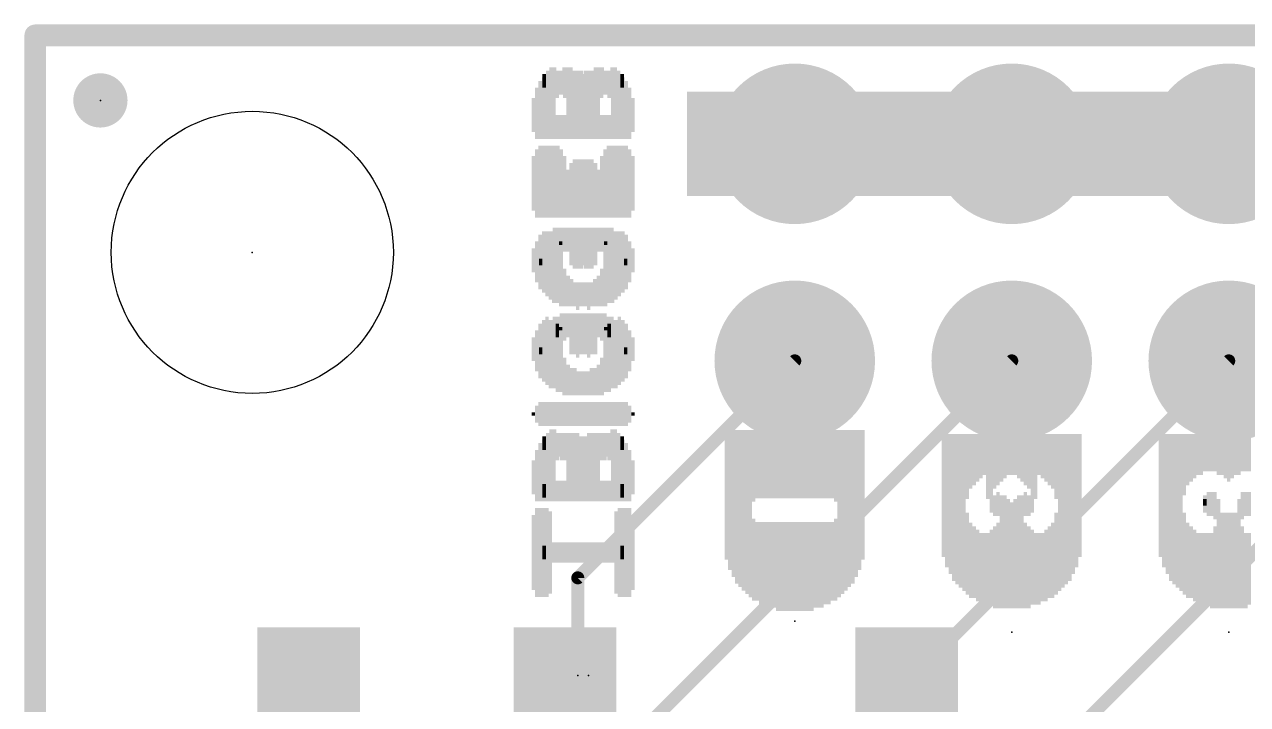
# Model space of a CAD drawing. Extents: x -41 to 66, y -18 to 51.
# Drawn here: x -0.13 to 14.19, y 42.97 to 50.93 of the extents above; entities that cross this region are included whole.
import ezdxf

# ---------------------------------------------------------------- set-up
doc = ezdxf.new("R2010")
doc.units = 0
for name, color, linetype in [('1', 12, 'CONTINUOUS'), ('16', 132, 'CONTINUOUS'), ('17', 110, 'CONTINUOUS'), ('20', 31, 'CONTINUOUS'), ('21', 41, 'CONTINUOUS'), ('22', 40, 'CONTINUOUS'), ('23', 53, 'CONTINUOUS'), ('24', 53, 'CONTINUOUS'), ('51', 53, 'CONTINUOUS')]:
    doc.layers.add(name, color=color, linetype=linetype)

# ---------------------------------------------------------------- blocks, each defined once
blk = doc.blocks.new('RECT')
blk.add_solid([(-0.5, -0.5), (0.5, -0.5), (-0.5, 0.5), (0.5, 0.5)])
blk = doc.blocks.new('ROUNDP')
at = {"const_width": 0.5}
blk.add_lwpolyline([(0, -0.25, 1), (0, 0.25, 1), (0, -0.25)], format="xyb", dxfattribs=at)
blk = doc.blocks.new('PIE')
at = {"const_width": 0.5}
blk.add_lwpolyline([(0, -0.25, 1), (0, 0.25, 1), (0, -0.25)], format="xyb", dxfattribs=at)

msp = doc.modelspace()

# ---------------------------------------------------------------- linework, layer by layer
at = {"layer": '1', "const_width": 0.254}
for points in [[(0, 0), (0, 50.8)], [(0, 50.8), (25.4, 50.8)]]:
    msp.add_lwpolyline(points, dxfattribs=at)
at = {"layer": '1', "const_width": 0.127}
for points in [[(0.0635, 50.8, 1), (-0.0635, 50.8)], [(0, 50.8635, 1), (0, 50.7365)]]:
    msp.add_lwpolyline(points, format="xyb", dxfattribs=at)
at = {"layer": '16'}
for points, const_width in [([(0, 0), (0, 50.8)], 0.254), ([(0, 50.8), (25.4, 50.8)], 0.254), ([(8.89, 46.99), (6.35, 44.45)], 0.1524), ([(11.43, 46.99), (7.239, 42.799)], 0.1524), ([(13.97, 46.99), (7.747, 40.767)], 0.1524), ([(16.51, 46.99), (10.16, 40.64)], 0.1524), ([(6.35, 44.45), (6.35, 26.162)], 0.1524)]:
    msp.add_lwpolyline(points, dxfattribs=dict(at, const_width=const_width))
for points, const_width in [([(0.0635, 50.8, 1), (-0.0635, 50.8)], 0.127), ([(0, 50.8635, 1), (0, 50.7365)], 0.127), ([(8.9169, 46.9631, 1), (8.8631, 47.0169)], 0.0762), ([(11.4569, 46.9631, 1), (11.4031, 47.0169)], 0.0762), ([(13.9969, 46.9631, 1), (13.9431, 47.0169)], 0.0762), ([(6.3881, 44.45, 1), (6.3119, 44.45)], 0.0762), ([(6.3231, 44.4769, 1), (6.3769, 44.4231)], 0.0762)]:
    msp.add_lwpolyline(points, format="xyb", dxfattribs=dict(at, const_width=const_width))
at = {"layer": '20', "const_width": 0.2032}
for points in [[(0, 0), (0, 50.8)], [(0, 50.8), (25.4, 50.8)]]:
    msp.add_lwpolyline(points, dxfattribs=at)
at = {"layer": '20', "const_width": 0.1016}
for points in [[(0.0508, 50.8, 1), (-0.0508, 50.8)], [(0, 50.8508, 1), (0, 50.7492)]]:
    msp.add_lwpolyline(points, format="xyb", dxfattribs=at)
at = {"layer": '20'}
msp.add_circle((2.54, 48.26), 1.651, dxfattribs=at)
at = {"layer": '23'}
for p in [(0.762, 50.038), (2.54, 48.26), (8.89, 43.942), (11.43, 43.815), (13.97, 43.815), (6.35, 43.307)]:
    msp.add_point(p, dxfattribs=at)
at = {"layer": '24'}
for p in [(0.762, 50.038), (8.89, 43.942), (11.43, 43.815), (13.97, 43.815), (6.477, 43.307)]:
    msp.add_point(p, dxfattribs=at)

# ---------------------------------------------------------------- block references
at = {"layer": '1'}
for name, p, xscale, yscale in [('PIE', (0.762, 50.038), 0.635, 0.635), ('RECT', (6.2, 42.62), 1.2, 2.5), ('RECT', (10.2, 42.62), 1.2, 2.5)]:
    msp.add_blockref(name, p, dxfattribs=dict(at, xscale=xscale, yscale=yscale))
at = {"layer": '1', "xscale": 1.2, "yscale": 2.5, "rotation": 180}
msp.add_blockref('RECT', (3.2, 42.62), dxfattribs=at)
at = {"layer": '16', "xscale": 0.635, "yscale": 0.635}
msp.add_blockref('PIE', (0.762, 50.038), dxfattribs=at)
at = {"layer": '17', "rotation": 270}
for p, xscale, yscale in [((8.89, 49.53), 1.8796, 1.8796), ((8.89, 49.53), 1.8796, 1.8796), ((11.43, 49.53), 1.8796, 1.8796), ((11.43, 49.53), 1.8796, 1.8796), ((13.97, 49.53), 1.8796, 1.8796), ((13.97, 49.53), 1.8796, 1.8796), ((8.89, 49.53), 1.524, 1.524), ((8.89, 49.53), 1.524, 1.524), ((11.43, 49.53), 1.524, 1.524), ((11.43, 49.53), 1.524, 1.524), ((13.97, 49.53), 1.524, 1.524), ((13.97, 49.53), 1.524, 1.524), ((8.89, 46.99), 1.8796, 1.8796), ((8.89, 46.99), 1.8796, 1.8796), ((11.43, 46.99), 1.8796, 1.8796), ((11.43, 46.99), 1.8796, 1.8796), ((13.97, 46.99), 1.8796, 1.8796), ((13.97, 46.99), 1.8796, 1.8796), ((8.89, 46.99), 1.524, 1.524), ((8.89, 46.99), 1.524, 1.524), ((11.43, 46.99), 1.524, 1.524), ((11.43, 46.99), 1.524, 1.524), ((13.97, 46.99), 1.524, 1.524), ((13.97, 46.99), 1.524, 1.524)]:
    msp.add_blockref('ROUNDP', p, dxfattribs=dict(at, xscale=xscale, yscale=yscale))
at = {"layer": '21', "yscale": 0.04, "rotation": 90}
for p, xscale in [((6.19, 50.287), 0.28), ((6.23, 50.287), 0.28), ((6.27, 50.287), 0.28), ((6.75, 50.267), 0.32), ((6.79, 50.287), 0.28), ((5.91, 49.927), 0.68), ((5.95, 49.947), 0.72), ((5.99, 49.967), 0.76), ((6.03, 49.967), 0.76), ((6.07, 49.987), 0.8), ((6.11, 50.227), 0.32), ((6.15, 50.247), 0.28), ((6.31, 50.247), 0.28), ((6.35, 49.987), 0.8), ((6.39, 49.987), 0.8), ((6.43, 49.967), 0.76), ((6.47, 49.947), 0.72), ((6.51, 49.947), 0.72), ((6.55, 49.967), 0.76), ((6.59, 49.967), 0.76), ((6.63, 50.207), 0.28), ((6.67, 50.247), 0.28), ((6.71, 50.247), 0.28), ((6.83, 50.267), 0.24), ((6.87, 50.267), 0.16), ((5.87, 49.887), 0.6), ((5.83, 49.867), 0.4), ((6.11, 49.727), 0.28), ((6.15, 49.727), 0.28), ((6.19, 49.727), 0.28), ((6.23, 49.727), 0.28), ((6.27, 49.727), 0.28), ((6.31, 49.727), 0.28), ((6.63, 49.727), 0.28), ((6.67, 49.727), 0.28), ((6.71, 49.727), 0.28), ((6.75, 49.727), 0.28), ((6.79, 49.727), 0.28), ((6.83, 49.707), 0.24), ((6.87, 49.727), 0.2), ((5.87, 49.067), 0.8), ((5.91, 49.087), 0.84), ((5.95, 49.087), 0.84), ((5.99, 49.087), 0.84), ((6.03, 49.087), 0.84), ((6.07, 49.067), 0.8), ((6.67, 49.067), 0.8), ((6.71, 49.087), 0.84), ((6.75, 49.087), 0.84), ((6.79, 49.087), 0.84), ((6.83, 49.087), 0.84), ((6.87, 49.087), 0.76), ((5.83, 49.067), 0.64), ((6.27, 48.987), 0.64), ((6.31, 49.007), 0.68), ((6.35, 49.007), 0.68), ((6.39, 49.007), 0.68), ((6.43, 49.007), 0.68), ((6.47, 48.987), 0.64), ((6.63, 49.027), 0.72), ((6.23, 48.947), 0.56), ((6.11, 48.807), 0.28), ((6.15, 48.807), 0.28), ((6.19, 48.807), 0.28), ((6.51, 48.807), 0.28), ((6.55, 48.807), 0.28), ((6.59, 48.807), 0.28), ((6.31, 48.307), 0.48), ((6.35, 48.307), 0.48), ((6.39, 48.307), 0.48), ((6.43, 48.327), 0.44), ((6.47, 48.347), 0.4), ((6.51, 48.407), 0.28), ((6.55, 48.407), 0.28), ((6.59, 48.407), 0.28), ((6.63, 48.407), 0.28), ((6.67, 48.127), 0.84), ((6.71, 48.147), 0.8), ((6.75, 48.167), 0.76), ((5.91, 48.147), 0.64), ((5.95, 48.147), 0.72), ((5.99, 48.127), 0.76), ((6.03, 48.107), 0.8), ((6.07, 48.087), 0.84), ((6.11, 48.367), 0.2), ((6.27, 48.307), 0.4), ((6.79, 48.167), 0.68), ((6.83, 48.167), 0.6), ((5.83, 48.167), 0.28), ((5.87, 48.147), 0.48), ((6.15, 48.367), 0.04), ((6.87, 48.167), 0.44), ((6.91, 48.147), 0.08), ((6.11, 47.847), 0.36), ((6.59, 47.827), 0.32), ((6.63, 47.867), 0.4), ((6.15, 47.787), 0.32), ((6.19, 47.787), 0.32), ((6.23, 47.767), 0.28), ((6.27, 47.767), 0.28), ((6.31, 47.747), 0.24), ((6.35, 47.727), 0.28), ((6.39, 47.747), 0.24), ((6.43, 47.767), 0.28), ((6.47, 47.767), 0.28), ((6.51, 47.767), 0.28), ((6.55, 47.787), 0.32), ((6.39, 47.307), 0.48), ((6.43, 47.307), 0.48), ((6.47, 47.347), 0.4), ((6.51, 47.407), 0.28), ((6.55, 47.407), 0.28), ((6.59, 47.407), 0.28), ((6.63, 47.387), 0.32), ((6.67, 47.107), 0.88), ((5.91, 47.107), 0.64), ((5.95, 47.107), 0.72), ((5.99, 47.107), 0.8), ((6.03, 47.067), 0.8), ((6.07, 47.067), 0.8), ((6.11, 47.347), 0.16), ((6.27, 47.287), 0.44), ((6.31, 47.287), 0.44), ((6.35, 47.267), 0.48), ((6.71, 47.107), 0.8), ((6.75, 47.127), 0.76), ((6.79, 47.127), 0.68), ((6.83, 47.127), 0.6), ((5.83, 47.127), 0.28), ((5.87, 47.107), 0.48), ((6.15, 47.367), 0.04), ((6.87, 47.127), 0.44), ((6.91, 47.107), 0.08), ((6.11, 46.807), 0.36), ((6.63, 46.847), 0.36), ((6.15, 46.787), 0.32), ((6.19, 46.747), 0.32), ((6.23, 46.727), 0.28), ((6.27, 46.727), 0.28), ((6.31, 46.727), 0.28), ((6.35, 46.727), 0.28), ((6.39, 46.727), 0.28), ((6.43, 46.727), 0.28), ((6.47, 46.727), 0.28), ((6.51, 46.747), 0.32), ((6.55, 46.767), 0.28), ((6.59, 46.787), 0.32), ((5.87, 46.367), 0.2), ((5.91, 46.367), 0.28), ((5.95, 46.367), 0.28), ((5.99, 46.367), 0.28), ((6.03, 46.367), 0.28), ((6.07, 46.367), 0.28), ((6.11, 46.367), 0.28), ((6.15, 46.367), 0.28), ((6.19, 46.367), 0.28), ((6.23, 46.367), 0.28), ((6.27, 46.367), 0.28), ((6.31, 46.367), 0.28), ((6.35, 46.367), 0.28), ((6.39, 46.367), 0.28), ((6.43, 46.367), 0.28), ((6.47, 46.367), 0.28), ((6.51, 46.367), 0.28), ((6.55, 46.367), 0.28), ((6.59, 46.367), 0.28), ((6.63, 46.367), 0.28), ((6.67, 46.367), 0.28), ((6.71, 46.367), 0.28), ((6.75, 46.367), 0.28), ((6.79, 46.367), 0.28), ((6.83, 46.367), 0.28), ((6.87, 46.367), 0.2), ((5.83, 46.367), 0.04), ((5.99, 45.727), 0.76), ((6.03, 45.727), 0.76), ((6.07, 45.747), 0.8), ((6.11, 45.987), 0.32), ((6.15, 46.007), 0.28), ((6.19, 46.027), 0.24), ((6.23, 46.027), 0.24), ((6.27, 46.007), 0.28), ((6.31, 46.007), 0.28), ((6.35, 45.747), 0.8), ((6.39, 45.727), 0.76), ((6.43, 45.727), 0.76), ((6.59, 45.727), 0.76), ((6.63, 45.967), 0.28), ((6.67, 45.987), 0.32), ((6.71, 46.007), 0.28), ((6.75, 46.027), 0.32), ((6.79, 46.047), 0.28), ((6.83, 46.027), 0.24), ((6.87, 46.027), 0.16), ((8.09, 45.422), 1.52), ((8.13, 45.362), 1.64), ((8.17, 45.322), 1.72), ((8.21, 45.282), 1.8), ((8.25, 45.262), 1.84), ((8.29, 45.242), 1.88), ((8.33, 45.222), 1.92), ((8.37, 45.202), 1.96), ((8.41, 45.762), 0.84), ((8.45, 45.782), 0.8), ((8.49, 45.782), 0.8), ((8.53, 45.782), 0.8), ((8.57, 45.782), 0.8), ((8.61, 45.782), 0.8), ((8.65, 45.782), 0.8), ((8.69, 45.782), 0.8), ((8.73, 45.782), 0.8), ((8.77, 45.782), 0.8), ((8.81, 45.782), 0.8), ((8.85, 45.782), 0.8), ((8.89, 45.782), 0.8), ((8.93, 45.782), 0.8), ((8.97, 45.782), 0.8), ((9.01, 45.782), 0.8), ((9.05, 45.782), 0.8), ((9.09, 45.782), 0.8), ((9.13, 45.782), 0.8), ((9.17, 45.782), 0.8), ((9.21, 45.782), 0.8), ((9.25, 45.782), 0.8), ((9.29, 45.782), 0.8), ((9.33, 45.782), 0.8), ((9.37, 45.762), 0.84), ((9.41, 45.762), 0.84), ((9.45, 45.222), 1.92), ((9.49, 45.242), 1.88), ((9.53, 45.262), 1.84), ((9.57, 45.282), 1.8), ((9.61, 45.322), 1.72), ((9.65, 45.362), 1.64), ((9.69, 45.422), 1.52), ((10.63, 45.415), 1.44), ((10.67, 45.355), 1.56), ((10.71, 45.315), 1.64), ((10.75, 45.275), 1.72), ((10.79, 45.255), 1.76), ((10.83, 45.235), 1.8), ((10.87, 45.215), 1.84), ((10.91, 45.755), 0.76), ((10.95, 45.815), 0.64), ((10.99, 45.835), 0.6), ((11.03, 45.855), 0.56), ((11.07, 45.875), 0.52), ((11.11, 45.895), 0.48), ((11.15, 45.895), 0.48), ((11.19, 45.895), 0.48), ((11.23, 45.915), 0.44), ((11.27, 45.915), 0.44), ((11.31, 45.915), 0.44), ((11.35, 45.915), 0.44), ((11.39, 45.895), 0.48), ((11.43, 45.895), 0.48), ((11.47, 45.895), 0.48), ((11.51, 45.875), 0.52), ((11.55, 45.855), 0.56), ((11.59, 45.835), 0.6), ((11.63, 45.815), 0.64), ((11.67, 45.775), 0.72), ((11.71, 45.755), 0.76), ((11.75, 45.915), 0.44), ((11.79, 45.935), 0.4), ((11.83, 45.935), 0.4), ((11.87, 45.935), 0.4), ((11.91, 45.935), 0.4), ((11.95, 45.915), 0.44), ((11.99, 45.215), 1.84), ((12.03, 45.235), 1.8), ((12.07, 45.255), 1.76), ((12.11, 45.275), 1.72), ((12.15, 45.315), 1.64), ((12.19, 45.355), 1.56), ((12.23, 45.415), 1.44), ((13.17, 45.415), 1.44), ((13.21, 45.355), 1.56), ((13.25, 45.315), 1.64), ((13.29, 45.275), 1.72), ((13.33, 45.255), 1.76), ((13.37, 45.235), 1.8), ((13.41, 45.215), 1.84), ((13.45, 45.775), 0.72), ((13.49, 45.835), 0.6), ((13.53, 45.855), 0.56), ((13.57, 45.875), 0.52), ((13.61, 45.895), 0.48), ((13.65, 45.895), 0.48), ((13.69, 45.915), 0.44), ((13.73, 45.915), 0.44), ((13.77, 45.915), 0.44), ((13.81, 45.915), 0.44), ((13.85, 45.895), 0.48), ((13.89, 45.895), 0.48), ((13.93, 45.875), 0.52), ((13.97, 45.855), 0.56), ((14.01, 45.895), 0.48), ((14.05, 45.895), 0.48), ((14.09, 45.915), 0.44), ((14.13, 45.915), 0.44), ((14.17, 45.915), 0.44), ((14.21, 45.915), 0.44), ((5.91, 45.687), 0.68), ((5.95, 45.707), 0.72), ((6.47, 45.707), 0.72), ((6.51, 45.707), 0.72), ((6.55, 45.707), 0.72), ((5.83, 45.627), 0.4), ((5.87, 45.647), 0.6), ((6.11, 45.467), 0.24), ((6.15, 45.467), 0.24), ((6.19, 45.467), 0.24), ((6.23, 45.467), 0.24), ((6.27, 45.467), 0.24), ((6.31, 45.467), 0.24), ((6.63, 45.467), 0.24), ((6.67, 45.467), 0.24), ((6.71, 45.467), 0.24), ((6.75, 45.467), 0.24), ((6.79, 45.467), 0.24), ((6.83, 45.467), 0.24), ((6.87, 45.467), 0.16), ((11.19, 45.315), 0.2), ((11.23, 45.295), 0.24), ((11.27, 45.315), 0.28), ((11.31, 45.295), 0.24), ((11.35, 45.295), 0.24), ((13.73, 45.315), 0.2), ((13.77, 45.315), 0.28), ((13.81, 45.275), 0.28), ((14.13, 45.295), 0.32), ((14.17, 45.315), 0.28), ((14.21, 45.315), 0.28), ((5.87, 44.747), 1.04), ((5.91, 44.747), 1.04), ((5.95, 44.747), 1.04), ((5.99, 44.747), 1.04), ((11.39, 45.255), 0.24), ((11.43, 44.715), 1.24), ((11.47, 44.695), 1.2), ((13.69, 45.335), 0.08), ((14.09, 44.735), 1.28), ((5.83, 44.747), 0.88), ((6.03, 44.747), 0.96), ((8.41, 44.662), 0.96), ((8.45, 44.642), 0.92), ((8.85, 44.582), 1.04), ((8.89, 44.582), 1.04), ((8.93, 44.582), 1.04), ((8.97, 44.582), 1.04), ((9.01, 44.582), 1.04), ((9.05, 44.582), 1.04), ((9.09, 44.582), 1.04), ((9.25, 44.622), 0.96), ((9.29, 44.622), 0.96), ((9.33, 44.642), 0.92), ((9.37, 44.662), 0.96), ((9.41, 44.682), 0.92), ((10.91, 44.735), 0.96), ((11.51, 44.655), 1.12), ((11.55, 44.635), 1.08), ((13.45, 44.735), 0.96), ((13.85, 44.655), 1.12), ((13.89, 44.655), 1.12), ((13.93, 44.655), 1.12), ((13.97, 44.655), 1.12), ((14.01, 44.655), 1.12), ((14.05, 44.655), 1.12), ((8.49, 44.602), 0.92), ((8.53, 44.582), 0.88), ((8.57, 44.542), 0.88), ((10.95, 44.655), 0.88), ((10.99, 44.635), 0.84), ((11.03, 44.595), 0.84), ((11.07, 44.575), 0.8), ((11.11, 44.555), 0.84), ((11.63, 44.575), 0.96), ((11.67, 44.575), 0.88), ((11.71, 44.555), 0.84), ((11.95, 44.615), 0.72), ((13.49, 44.655), 0.88), ((13.53, 44.635), 0.84), ((13.57, 44.595), 0.84), ((13.61, 44.575), 0.8), ((13.65, 44.555), 0.84), ((13.69, 44.555), 0.84), ((13.73, 44.555), 0.84), ((13.77, 44.535), 0.88), ((13.81, 44.575), 0.96), ((14.13, 44.535), 0.88), ((6.07, 44.747), 0.24), ((6.11, 44.747), 0.24), ((6.15, 44.747), 0.24), ((6.19, 44.747), 0.24), ((6.23, 44.747), 0.24), ((6.27, 44.747), 0.24), ((6.31, 44.747), 0.24), ((6.35, 44.747), 0.24), ((6.39, 44.747), 0.24), ((6.43, 44.747), 0.24), ((6.47, 44.747), 0.24), ((6.51, 44.747), 0.24), ((6.55, 44.747), 0.24), ((6.59, 44.747), 0.24), ((6.63, 44.747), 0.24), ((6.67, 44.747), 0.24), ((6.71, 44.747), 0.24), ((6.75, 44.747), 0.24), ((6.79, 44.747), 0.24), ((6.83, 44.747), 0.24), ((6.87, 44.747), 0.16), ((8.61, 44.522), 0.84), ((8.65, 44.502), 0.8), ((8.69, 44.462), 0.8), ((8.73, 44.462), 0.8), ((8.77, 44.482), 0.84), ((8.81, 44.482), 0.84), ((11.15, 44.535), 0.8), ((11.19, 44.535), 0.8), ((11.23, 44.515), 0.84), ((11.27, 44.495), 0.8), ((11.31, 44.515), 0.84), ((11.35, 44.515), 0.84), ((11.39, 44.515), 0.84), ((11.75, 44.535), 0.8), ((11.79, 44.555), 0.76), ((11.83, 44.535), 0.72), ((11.87, 44.575), 0.72), ((11.91, 44.575), 0.72), ((14.17, 44.515), 0.84), ((14.21, 44.535), 0.8)]:
    msp.add_blockref('RECT', p, dxfattribs=dict(at, xscale=xscale))
at = {"layer": '21', "xscale": 10.07, "yscale": 1.22}
msp.add_blockref('RECT', (12.665, 49.53), dxfattribs=at)
at = {"layer": '21', "yscale": 0.04, "rotation": 90}
for p in [(9.13, 44.602), (9.17, 44.602), (9.21, 44.602), (11.59, 44.595)]:
    msp.add_blockref('RECT', p, dxfattribs=at)
at = {"layer": '22'}
for p, xscale, yscale, rotation in [((6.037, 50.287), 0.28, 0.04, 90), ((6.077, 50.267), 0.32, 0.04, 90), ((6.557, 50.287), 0.28, 0.04, 90), ((6.597, 50.287), 0.28, 0.04, 90), ((6.637, 50.287), 0.28, 0.04, 90), ((5.957, 50.267), 0.16, 0.04, 90), ((5.997, 50.267), 0.24, 0.04, 90), ((6.117, 50.247), 0.28, 0.04, 90), ((6.157, 50.247), 0.28, 0.04, 90), ((6.197, 50.207), 0.28, 0.04, 90), ((6.237, 49.967), 0.76, 0.04, 90), ((6.277, 49.967), 0.76, 0.04, 90), ((6.317, 49.947), 0.72, 0.04, 90), ((6.357, 49.947), 0.72, 0.04, 90), ((6.397, 49.967), 0.76, 0.04, 90), ((6.437, 49.987), 0.8, 0.04, 90), ((6.477, 49.987), 0.8, 0.04, 90), ((6.517, 50.247), 0.28, 0.04, 90), ((6.677, 50.247), 0.28, 0.04, 90), ((6.717, 50.227), 0.32, 0.04, 90), ((6.757, 49.987), 0.8, 0.04, 90), ((6.797, 49.967), 0.76, 0.04, 90), ((6.837, 49.967), 0.76, 0.04, 90), ((6.877, 49.947), 0.72, 0.04, 90), ((6.917, 49.927), 0.68, 0.04, 90), ((6.957, 49.887), 0.6, 0.04, 90), ((12.625, 49.53), 9.99, 1.22, 180), ((6.997, 49.867), 0.4, 0.04, 90), ((5.957, 49.727), 0.2, 0.04, 90), ((5.997, 49.707), 0.24, 0.04, 90), ((6.037, 49.727), 0.28, 0.04, 90), ((6.077, 49.727), 0.28, 0.04, 90), ((6.117, 49.727), 0.28, 0.04, 90), ((6.157, 49.727), 0.28, 0.04, 90), ((6.197, 49.727), 0.28, 0.04, 90), ((6.517, 49.727), 0.28, 0.04, 90), ((6.557, 49.727), 0.28, 0.04, 90), ((6.597, 49.727), 0.28, 0.04, 90), ((6.637, 49.727), 0.28, 0.04, 90), ((6.677, 49.727), 0.28, 0.04, 90), ((6.717, 49.727), 0.28, 0.04, 90), ((5.957, 49.087), 0.76, 0.04, 90), ((5.997, 49.087), 0.84, 0.04, 90), ((6.037, 49.087), 0.84, 0.04, 90), ((6.077, 49.087), 0.84, 0.04, 90), ((6.117, 49.087), 0.84, 0.04, 90), ((6.157, 49.067), 0.8, 0.04, 90), ((6.757, 49.067), 0.8, 0.04, 90), ((6.797, 49.087), 0.84, 0.04, 90), ((6.837, 49.087), 0.84, 0.04, 90), ((6.877, 49.087), 0.84, 0.04, 90), ((6.917, 49.087), 0.84, 0.04, 90), ((6.957, 49.067), 0.8, 0.04, 90), ((6.197, 49.027), 0.72, 0.04, 90), ((6.357, 48.987), 0.64, 0.04, 90), ((6.397, 49.007), 0.68, 0.04, 90), ((6.437, 49.007), 0.68, 0.04, 90), ((6.477, 49.007), 0.68, 0.04, 90), ((6.517, 49.007), 0.68, 0.04, 90), ((6.557, 48.987), 0.64, 0.04, 90), ((6.997, 49.067), 0.64, 0.04, 90), ((6.597, 48.947), 0.56, 0.04, 90), ((6.237, 48.807), 0.28, 0.04, 90), ((6.277, 48.807), 0.28, 0.04, 90), ((6.317, 48.807), 0.28, 0.04, 90), ((6.637, 48.807), 0.28, 0.04, 90), ((6.677, 48.807), 0.28, 0.04, 90), ((6.717, 48.807), 0.28, 0.04, 90), ((6.077, 48.167), 0.76, 0.04, 90), ((6.117, 48.147), 0.8, 0.04, 90), ((6.157, 48.127), 0.84, 0.04, 90), ((6.197, 48.407), 0.28, 0.04, 90), ((6.237, 48.407), 0.28, 0.04, 90), ((6.277, 48.407), 0.28, 0.04, 90), ((6.317, 48.407), 0.28, 0.04, 90), ((6.357, 48.347), 0.4, 0.04, 90), ((6.397, 48.327), 0.44, 0.04, 90), ((6.437, 48.307), 0.48, 0.04, 90), ((6.477, 48.307), 0.48, 0.04, 90), ((6.517, 48.307), 0.48, 0.04, 90), ((5.997, 48.167), 0.6, 0.04, 90), ((6.037, 48.167), 0.68, 0.04, 90), ((6.557, 48.307), 0.4, 0.04, 90), ((6.717, 48.367), 0.2, 0.04, 90), ((6.757, 48.087), 0.84, 0.04, 90), ((6.797, 48.107), 0.8, 0.04, 90), ((6.837, 48.127), 0.76, 0.04, 90), ((6.877, 48.147), 0.72, 0.04, 90), ((6.917, 48.147), 0.64, 0.04, 90), ((5.957, 48.167), 0.44, 0.04, 90), ((6.677, 48.367), 0.04, 0.04, 90), ((6.957, 48.147), 0.48, 0.04, 90), ((6.997, 48.167), 0.28, 0.04, 90), ((5.917, 48.147), 0.08, 0.04, 90), ((6.197, 47.867), 0.4, 0.04, 90), ((6.237, 47.827), 0.32, 0.04, 90), ((6.717, 47.847), 0.36, 0.04, 90), ((6.277, 47.787), 0.32, 0.04, 90), ((6.317, 47.767), 0.28, 0.04, 90), ((6.357, 47.767), 0.28, 0.04, 90), ((6.397, 47.767), 0.28, 0.04, 90), ((6.437, 47.747), 0.24, 0.04, 90), ((6.477, 47.727), 0.28, 0.04, 90), ((6.517, 47.747), 0.24, 0.04, 90), ((6.557, 47.767), 0.28, 0.04, 90), ((6.597, 47.767), 0.28, 0.04, 90), ((6.637, 47.787), 0.32, 0.04, 90), ((6.677, 47.787), 0.32, 0.04, 90), ((6.157, 47.107), 0.88, 0.04, 90), ((6.197, 47.387), 0.32, 0.04, 90), ((6.237, 47.407), 0.28, 0.04, 90), ((6.277, 47.407), 0.28, 0.04, 90), ((6.317, 47.407), 0.28, 0.04, 90), ((6.357, 47.347), 0.4, 0.04, 90), ((6.397, 47.307), 0.48, 0.04, 90), ((6.437, 47.307), 0.48, 0.04, 90), ((5.997, 47.127), 0.6, 0.04, 90), ((6.037, 47.127), 0.68, 0.04, 90), ((6.077, 47.127), 0.76, 0.04, 90), ((6.117, 47.107), 0.8, 0.04, 90), ((6.477, 47.267), 0.48, 0.04, 90), ((6.517, 47.287), 0.44, 0.04, 90), ((6.557, 47.287), 0.44, 0.04, 90), ((6.717, 47.347), 0.16, 0.04, 90), ((6.757, 47.067), 0.8, 0.04, 90), ((6.797, 47.067), 0.8, 0.04, 90), ((6.837, 47.107), 0.8, 0.04, 90), ((6.877, 47.107), 0.72, 0.04, 90), ((6.917, 47.107), 0.64, 0.04, 90), ((5.957, 47.127), 0.44, 0.04, 90), ((6.677, 47.367), 0.04, 0.04, 90), ((6.957, 47.107), 0.48, 0.04, 90), ((6.997, 47.127), 0.28, 0.04, 90), ((5.917, 47.107), 0.08, 0.04, 90), ((6.197, 46.847), 0.36, 0.04, 90), ((6.717, 46.807), 0.36, 0.04, 90), ((6.237, 46.787), 0.32, 0.04, 90), ((6.277, 46.767), 0.28, 0.04, 90), ((6.317, 46.747), 0.32, 0.04, 90), ((6.357, 46.727), 0.28, 0.04, 90), ((6.397, 46.727), 0.28, 0.04, 90), ((6.437, 46.727), 0.28, 0.04, 90), ((6.477, 46.727), 0.28, 0.04, 90), ((6.517, 46.727), 0.28, 0.04, 90), ((6.557, 46.727), 0.28, 0.04, 90), ((6.597, 46.727), 0.28, 0.04, 90), ((6.637, 46.747), 0.32, 0.04, 90), ((6.677, 46.787), 0.32, 0.04, 90), ((5.957, 46.367), 0.2, 0.04, 90), ((5.997, 46.367), 0.28, 0.04, 90), ((6.037, 46.367), 0.28, 0.04, 90), ((6.077, 46.367), 0.28, 0.04, 90), ((6.117, 46.367), 0.28, 0.04, 90), ((6.157, 46.367), 0.28, 0.04, 90), ((6.197, 46.367), 0.28, 0.04, 90), ((6.237, 46.367), 0.28, 0.04, 90), ((6.277, 46.367), 0.28, 0.04, 90), ((6.317, 46.367), 0.28, 0.04, 90), ((6.357, 46.367), 0.28, 0.04, 90), ((6.397, 46.367), 0.28, 0.04, 90), ((6.437, 46.367), 0.28, 0.04, 90), ((6.477, 46.367), 0.28, 0.04, 90), ((6.517, 46.367), 0.28, 0.04, 90), ((6.557, 46.367), 0.28, 0.04, 90), ((6.597, 46.367), 0.28, 0.04, 90), ((6.637, 46.367), 0.28, 0.04, 90), ((6.677, 46.367), 0.28, 0.04, 90), ((6.717, 46.367), 0.28, 0.04, 90), ((6.757, 46.367), 0.28, 0.04, 90), ((6.797, 46.367), 0.28, 0.04, 90), ((6.837, 46.367), 0.28, 0.04, 90), ((6.877, 46.367), 0.28, 0.04, 90), ((6.917, 46.367), 0.28, 0.04, 90), ((6.957, 46.367), 0.2, 0.04, 90), ((6.997, 46.367), 0.04, 0.04, 90), ((5.957, 46.027), 0.16, 0.04, 90), ((5.997, 46.027), 0.24, 0.04, 90), ((6.037, 46.047), 0.28, 0.04, 90), ((6.077, 46.027), 0.32, 0.04, 90), ((6.117, 46.007), 0.28, 0.04, 90), ((6.157, 45.987), 0.32, 0.04, 90), ((6.197, 45.967), 0.28, 0.04, 90), ((6.237, 45.727), 0.76, 0.04, 90), ((6.397, 45.727), 0.76, 0.04, 90), ((6.437, 45.727), 0.76, 0.04, 90), ((6.477, 45.747), 0.8, 0.04, 90), ((6.517, 46.007), 0.28, 0.04, 90), ((6.557, 46.007), 0.28, 0.04, 90), ((6.597, 46.027), 0.24, 0.04, 90), ((6.637, 46.027), 0.24, 0.04, 90), ((6.677, 46.007), 0.28, 0.04, 90), ((6.717, 45.987), 0.32, 0.04, 90), ((6.757, 45.747), 0.8, 0.04, 90), ((6.797, 45.727), 0.76, 0.04, 90), ((6.837, 45.727), 0.76, 0.04, 90), ((8.09, 45.422), 1.52, 0.04, 90), ((8.13, 45.362), 1.64, 0.04, 90), ((8.17, 45.322), 1.72, 0.04, 90), ((8.21, 45.282), 1.8, 0.04, 90), ((8.25, 45.262), 1.84, 0.04, 90), ((8.29, 45.242), 1.88, 0.04, 90), ((8.33, 45.222), 1.92, 0.04, 90), ((8.37, 45.762), 0.84, 0.04, 90), ((8.41, 45.762), 0.84, 0.04, 90), ((8.45, 45.782), 0.8, 0.04, 90), ((8.49, 45.782), 0.8, 0.04, 90), ((8.53, 45.782), 0.8, 0.04, 90), ((8.57, 45.782), 0.8, 0.04, 90), ((8.61, 45.782), 0.8, 0.04, 90), ((8.65, 45.782), 0.8, 0.04, 90), ((8.69, 45.782), 0.8, 0.04, 90), ((8.73, 45.782), 0.8, 0.04, 90), ((8.77, 45.782), 0.8, 0.04, 90), ((8.81, 45.782), 0.8, 0.04, 90), ((8.85, 45.782), 0.8, 0.04, 90), ((8.89, 45.782), 0.8, 0.04, 90), ((8.93, 45.782), 0.8, 0.04, 90), ((8.97, 45.782), 0.8, 0.04, 90), ((9.01, 45.782), 0.8, 0.04, 90), ((9.05, 45.782), 0.8, 0.04, 90), ((9.09, 45.782), 0.8, 0.04, 90), ((9.13, 45.782), 0.8, 0.04, 90), ((9.17, 45.782), 0.8, 0.04, 90), ((9.21, 45.782), 0.8, 0.04, 90), ((9.25, 45.782), 0.8, 0.04, 90), ((9.29, 45.782), 0.8, 0.04, 90), ((9.33, 45.782), 0.8, 0.04, 90), ((9.37, 45.762), 0.84, 0.04, 90), ((9.41, 45.202), 1.96, 0.04, 90), ((9.45, 45.222), 1.92, 0.04, 90), ((9.49, 45.242), 1.88, 0.04, 90), ((9.53, 45.262), 1.84, 0.04, 90), ((9.57, 45.282), 1.8, 0.04, 90), ((9.61, 45.322), 1.72, 0.04, 90), ((9.65, 45.362), 1.64, 0.04, 90), ((9.69, 45.422), 1.52, 0.04, 90), ((10.63, 45.415), 1.44, 0.04, 90), ((10.67, 45.355), 1.56, 0.04, 90), ((10.71, 45.315), 1.64, 0.04, 90), ((10.75, 45.275), 1.72, 0.04, 90), ((10.79, 45.255), 1.76, 0.04, 90), ((10.83, 45.235), 1.8, 0.04, 90), ((10.87, 45.215), 1.84, 0.04, 90), ((10.91, 45.915), 0.44, 0.04, 90), ((10.95, 45.935), 0.4, 0.04, 90), ((10.99, 45.935), 0.4, 0.04, 90), ((11.03, 45.935), 0.4, 0.04, 90), ((11.07, 45.935), 0.4, 0.04, 90), ((11.11, 45.915), 0.44, 0.04, 90), ((11.15, 45.755), 0.76, 0.04, 90), ((11.19, 45.775), 0.72, 0.04, 90), ((11.23, 45.815), 0.64, 0.04, 90), ((11.27, 45.835), 0.6, 0.04, 90), ((11.31, 45.855), 0.56, 0.04, 90), ((11.35, 45.875), 0.52, 0.04, 90), ((11.39, 45.895), 0.48, 0.04, 90), ((11.43, 45.895), 0.48, 0.04, 90), ((11.47, 45.895), 0.48, 0.04, 90), ((11.51, 45.915), 0.44, 0.04, 90), ((11.55, 45.915), 0.44, 0.04, 90), ((11.59, 45.915), 0.44, 0.04, 90), ((11.63, 45.915), 0.44, 0.04, 90), ((11.67, 45.895), 0.48, 0.04, 90), ((11.71, 45.895), 0.48, 0.04, 90), ((11.75, 45.895), 0.48, 0.04, 90), ((11.79, 45.875), 0.52, 0.04, 90), ((11.83, 45.855), 0.56, 0.04, 90), ((11.87, 45.835), 0.6, 0.04, 90), ((11.91, 45.815), 0.64, 0.04, 90), ((11.95, 45.755), 0.76, 0.04, 90), ((11.99, 45.215), 1.84, 0.04, 90), ((12.03, 45.235), 1.8, 0.04, 90), ((12.07, 45.255), 1.76, 0.04, 90), ((12.11, 45.275), 1.72, 0.04, 90), ((12.15, 45.315), 1.64, 0.04, 90), ((12.19, 45.355), 1.56, 0.04, 90), ((12.23, 45.415), 1.44, 0.04, 90), ((13.17, 45.415), 1.44, 0.04, 90), ((13.21, 45.355), 1.56, 0.04, 90), ((13.25, 45.315), 1.64, 0.04, 90), ((13.29, 45.275), 1.72, 0.04, 90), ((13.33, 45.255), 1.76, 0.04, 90), ((13.37, 45.235), 1.8, 0.04, 90), ((13.41, 45.215), 1.84, 0.04, 90), ((13.45, 45.815), 0.64, 0.04, 90), ((13.49, 45.855), 0.56, 0.04, 90), ((13.53, 45.875), 0.52, 0.04, 90), ((13.57, 45.895), 0.48, 0.04, 90), ((13.61, 45.915), 0.44, 0.04, 90), ((13.65, 45.915), 0.44, 0.04, 90), ((13.69, 45.915), 0.44, 0.04, 90), ((13.73, 45.915), 0.44, 0.04, 90), ((13.77, 45.915), 0.44, 0.04, 90), ((13.81, 45.915), 0.44, 0.04, 90), ((13.85, 45.915), 0.44, 0.04, 90), ((13.89, 45.895), 0.48, 0.04, 90), ((13.93, 45.895), 0.48, 0.04, 90), ((13.97, 45.855), 0.56, 0.04, 90), ((14.01, 45.875), 0.52, 0.04, 90), ((14.05, 45.895), 0.48, 0.04, 90), ((14.09, 45.895), 0.48, 0.04, 90), ((14.13, 45.915), 0.44, 0.04, 90), ((14.17, 45.915), 0.44, 0.04, 90), ((14.21, 45.915), 0.44, 0.04, 90), ((6.277, 45.707), 0.72, 0.04, 90), ((6.317, 45.707), 0.72, 0.04, 90), ((6.357, 45.707), 0.72, 0.04, 90), ((6.877, 45.707), 0.72, 0.04, 90), ((6.917, 45.687), 0.68, 0.04, 90), ((6.957, 45.647), 0.6, 0.04, 90), ((6.997, 45.627), 0.4, 0.04, 90), ((5.957, 45.467), 0.16, 0.04, 90), ((5.997, 45.467), 0.24, 0.04, 90), ((6.037, 45.467), 0.24, 0.04, 90), ((6.077, 45.467), 0.24, 0.04, 90), ((6.117, 45.467), 0.24, 0.04, 90), ((6.157, 45.467), 0.24, 0.04, 90), ((6.197, 45.467), 0.24, 0.04, 90), ((6.517, 45.467), 0.24, 0.04, 90), ((6.557, 45.467), 0.24, 0.04, 90), ((6.597, 45.467), 0.24, 0.04, 90), ((6.637, 45.467), 0.24, 0.04, 90), ((6.677, 45.467), 0.24, 0.04, 90), ((6.717, 45.467), 0.24, 0.04, 90), ((11.51, 45.295), 0.24, 0.04, 90), ((11.55, 45.295), 0.24, 0.04, 90), ((11.59, 45.315), 0.28, 0.04, 90), ((11.63, 45.295), 0.24, 0.04, 90), ((11.67, 45.315), 0.2, 0.04, 90), ((13.69, 45.315), 0.2, 0.04, 90), ((13.73, 45.315), 0.28, 0.04, 90), ((13.77, 45.315), 0.28, 0.04, 90), ((13.81, 45.295), 0.32, 0.04, 90), ((14.13, 45.275), 0.28, 0.04, 90), ((14.17, 45.315), 0.28, 0.04, 90), ((14.21, 45.315), 0.2, 0.04, 90), ((6.837, 44.747), 1.04, 0.04, 90), ((6.877, 44.747), 1.04, 0.04, 90), ((6.917, 44.747), 1.04, 0.04, 90), ((6.957, 44.747), 1.04, 0.04, 90), ((11.39, 44.695), 1.2, 0.04, 90), ((11.43, 44.715), 1.24, 0.04, 90), ((11.47, 45.255), 0.24, 0.04, 90), ((13.85, 44.735), 1.28, 0.04, 90), ((6.797, 44.747), 0.96, 0.04, 90), ((6.997, 44.747), 0.88, 0.04, 90), ((8.37, 44.682), 0.92, 0.04, 90), ((8.41, 44.662), 0.96, 0.04, 90), ((8.45, 44.642), 0.92, 0.04, 90), ((8.49, 44.622), 0.96, 0.04, 90), ((8.53, 44.622), 0.96, 0.04, 90), ((8.69, 44.582), 1.04, 0.04, 90), ((8.73, 44.582), 1.04, 0.04, 90), ((8.77, 44.582), 1.04, 0.04, 90), ((8.81, 44.582), 1.04, 0.04, 90), ((8.85, 44.582), 1.04, 0.04, 90), ((8.89, 44.582), 1.04, 0.04, 90), ((8.93, 44.582), 1.04, 0.04, 90), ((9.33, 44.642), 0.92, 0.04, 90), ((9.37, 44.662), 0.96, 0.04, 90), ((11.31, 44.635), 1.08, 0.04, 90), ((11.35, 44.655), 1.12, 0.04, 90), ((11.95, 44.735), 0.96, 0.04, 90), ((13.45, 44.695), 0.88, 0.04, 90), ((13.89, 44.655), 1.12, 0.04, 90), ((13.93, 44.655), 1.12, 0.04, 90), ((13.97, 44.655), 1.12, 0.04, 90), ((14.01, 44.655), 1.12, 0.04, 90), ((14.05, 44.655), 1.12, 0.04, 90), ((14.09, 44.655), 1.12, 0.04, 90), ((9.21, 44.542), 0.88, 0.04, 90), ((9.25, 44.582), 0.88, 0.04, 90), ((9.29, 44.602), 0.92, 0.04, 90), ((10.91, 44.615), 0.72, 0.04, 90), ((11.15, 44.555), 0.84, 0.04, 90), ((11.19, 44.575), 0.88, 0.04, 90), ((11.23, 44.575), 0.96, 0.04, 90), ((11.75, 44.555), 0.84, 0.04, 90), ((11.79, 44.575), 0.8, 0.04, 90), ((11.83, 44.595), 0.84, 0.04, 90), ((11.87, 44.635), 0.84, 0.04, 90), ((11.91, 44.655), 0.88, 0.04, 90), ((13.49, 44.635), 0.84, 0.04, 90), ((13.53, 44.615), 0.8, 0.04, 90), ((13.57, 44.575), 0.8, 0.04, 90), ((13.81, 44.535), 0.88, 0.04, 90), ((14.13, 44.575), 0.96, 0.04, 90), ((14.17, 44.535), 0.88, 0.04, 90), ((14.21, 44.555), 0.84, 0.04, 90), ((5.957, 44.747), 0.16, 0.04, 90), ((5.997, 44.747), 0.24, 0.04, 90), ((6.037, 44.747), 0.24, 0.04, 90), ((6.077, 44.747), 0.24, 0.04, 90), ((6.117, 44.747), 0.24, 0.04, 90), ((6.157, 44.747), 0.24, 0.04, 90), ((6.197, 44.747), 0.24, 0.04, 90), ((6.237, 44.747), 0.24, 0.04, 90), ((6.277, 44.747), 0.24, 0.04, 90), ((6.317, 44.747), 0.24, 0.04, 90), ((6.357, 44.747), 0.24, 0.04, 90), ((6.397, 44.747), 0.24, 0.04, 90), ((6.437, 44.747), 0.24, 0.04, 90), ((6.477, 44.747), 0.24, 0.04, 90), ((6.517, 44.747), 0.24, 0.04, 90), ((6.557, 44.747), 0.24, 0.04, 90), ((6.597, 44.747), 0.24, 0.04, 90), ((6.637, 44.747), 0.24, 0.04, 90), ((6.677, 44.747), 0.24, 0.04, 90), ((6.717, 44.747), 0.24, 0.04, 90), ((6.757, 44.747), 0.24, 0.04, 90), ((8.97, 44.482), 0.84, 0.04, 90), ((9.01, 44.482), 0.84, 0.04, 90), ((9.05, 44.462), 0.8, 0.04, 90), ((9.09, 44.462), 0.8, 0.04, 90), ((9.13, 44.502), 0.8, 0.04, 90), ((9.17, 44.522), 0.84, 0.04, 90), ((10.95, 44.575), 0.72, 0.04, 90), ((10.99, 44.575), 0.72, 0.04, 90), ((11.03, 44.535), 0.72, 0.04, 90), ((11.07, 44.555), 0.76, 0.04, 90), ((11.11, 44.535), 0.8, 0.04, 90), ((11.47, 44.515), 0.84, 0.04, 90), ((11.51, 44.515), 0.84, 0.04, 90), ((11.55, 44.515), 0.84, 0.04, 90), ((11.59, 44.495), 0.8, 0.04, 90), ((11.63, 44.515), 0.84, 0.04, 90), ((11.67, 44.535), 0.8, 0.04, 90), ((11.71, 44.535), 0.8, 0.04, 90), ((13.61, 44.555), 0.76, 0.04, 90), ((13.65, 44.535), 0.8, 0.04, 90), ((13.69, 44.535), 0.8, 0.04, 90), ((13.73, 44.535), 0.8, 0.04, 90), ((13.77, 44.515), 0.84, 0.04, 90)]:
    msp.add_blockref('RECT', p, dxfattribs=dict(at, xscale=xscale, yscale=yscale, rotation=rotation))
at = {"layer": '22', "yscale": 0.04, "rotation": 90}
for p in [(8.57, 44.602), (8.61, 44.602), (8.65, 44.602), (11.27, 44.595)]:
    msp.add_blockref('RECT', p, dxfattribs=at)
at = {"layer": '51', "xscale": 0.508, "yscale": 0.508, "rotation": 180}
for p in [(8.89, 49.53), (11.43, 49.53), (13.97, 49.53), (8.89, 46.99), (11.43, 46.99), (13.97, 46.99)]:
    msp.add_blockref('RECT', p, dxfattribs=at)

doc.saveas('drawing.dxf')
